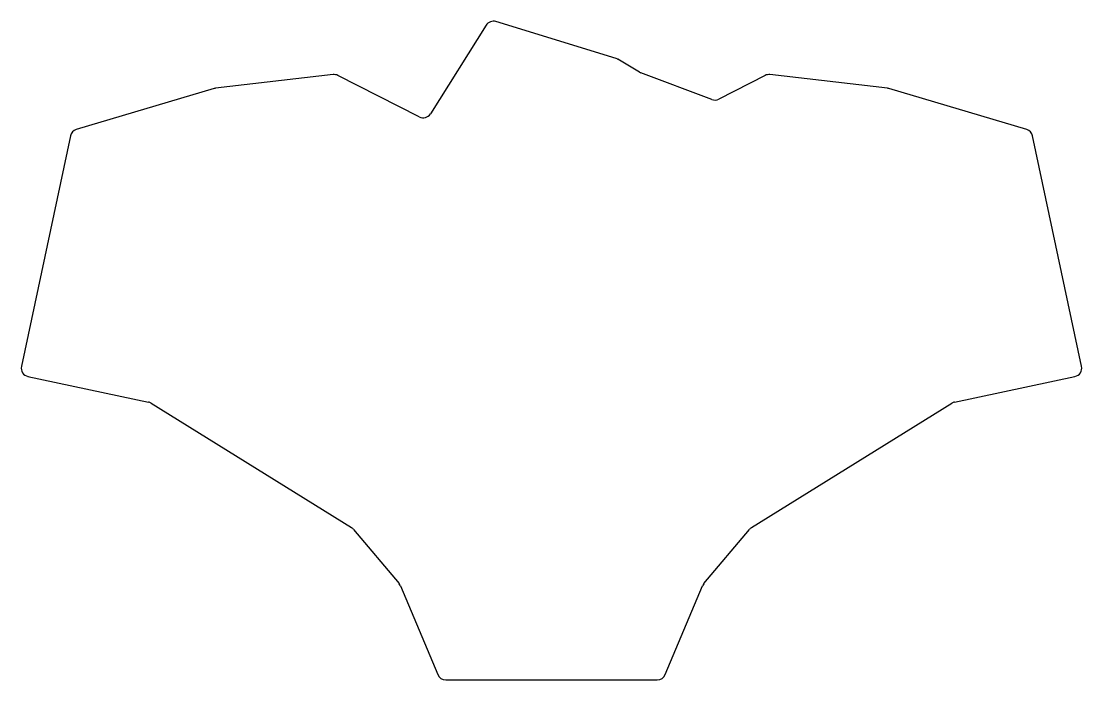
# Model space of a CAD drawing. Header units: millimetres. Extents: x 63 to 310, y -239 to -86.
import ezdxf

# ---------------------------------------------------------------- set-up
doc = ezdxf.new("R2010")
doc.units = ezdxf.units.MM

msp = doc.modelspace()

# ---------------------------------------------------------------- linework, layer by layer
for p, q in [((201.69, -94.32), (173.71, -85.73)), ((171.42, -86.57), (158.48, -107.2)), ((207.15, -97.5), (202.13, -94.51)), ((135.81, -98.07), (108.47, -101.26)), ((155.88, -107.92), (136.95, -98.27)), ((223.97, -103.86), (207.47, -97.66)), ((236.37, -98.27), (225.58, -103.77)), ((264.85, -101.26), (237.51, -98.07)), ((108.14, -101.32), (76.05, -110.85)), ((297.27, -110.85), (265.18, -101.32)), ((74.66, -112.35), (63.26, -165.96)), ((310.05, -165.96), (298.66, -112.35)), ((64.8, -168.33), (92.83, -174.29)), ((280.49, -174.29), (308.51, -168.33)), ((93.47, -174.55), (140.12, -203.51)), ((233.2, -203.51), (279.85, -174.55)), ((140.6, -203.93), (151.19, -216.55)), ((222.13, -216.55), (232.72, -203.93)), ((151.5, -217.06), (160.2, -237.7)), ((213.12, -237.7), (221.82, -217.06)), ((162.04, -238.93), (211.28, -238.93))]:
    msp.add_line(p, q)
for centre, start, end in [((173.12, -87.64), 72.9314, 147.8834), ((201.1, -96.23), 59.2156, 72.9314), ((136.04, -100.05), 63, 96.6569), ((208.17, -95.78), 239.2156, 249.3974), ((237.28, -100.05), 83.3431, 117), ((108.7, -103.24), 96.6569, 106.5263), ((264.61, -103.24), 73.4737, 83.3431), ((224.67, -101.99), 249.3974, 297), ((156.79, -106.13), 243, 327.8834), ((76.62, -112.76), 106.5263, 168), ((296.7, -112.76), 12, 73.4737), ((65.22, -166.38), 168, 258), ((308.1, -166.38), 282, 12), ((92.41, -176.25), 58.1635, 78), ((280.91, -176.25), 102, 121.8365), ((139.07, -205.21), 40, 58.1635), ((234.25, -205.21), 121.8365, 140), ((149.66, -217.84), 22.8412, 40), ((223.66, -217.84), 140, 157.1588), ((162.04, -236.93), 202.8412, 270), ((211.28, -236.93), 270, 337.1588)]:
    msp.add_arc(centre, 2, start, end)

doc.saveas('drawing.dxf')
